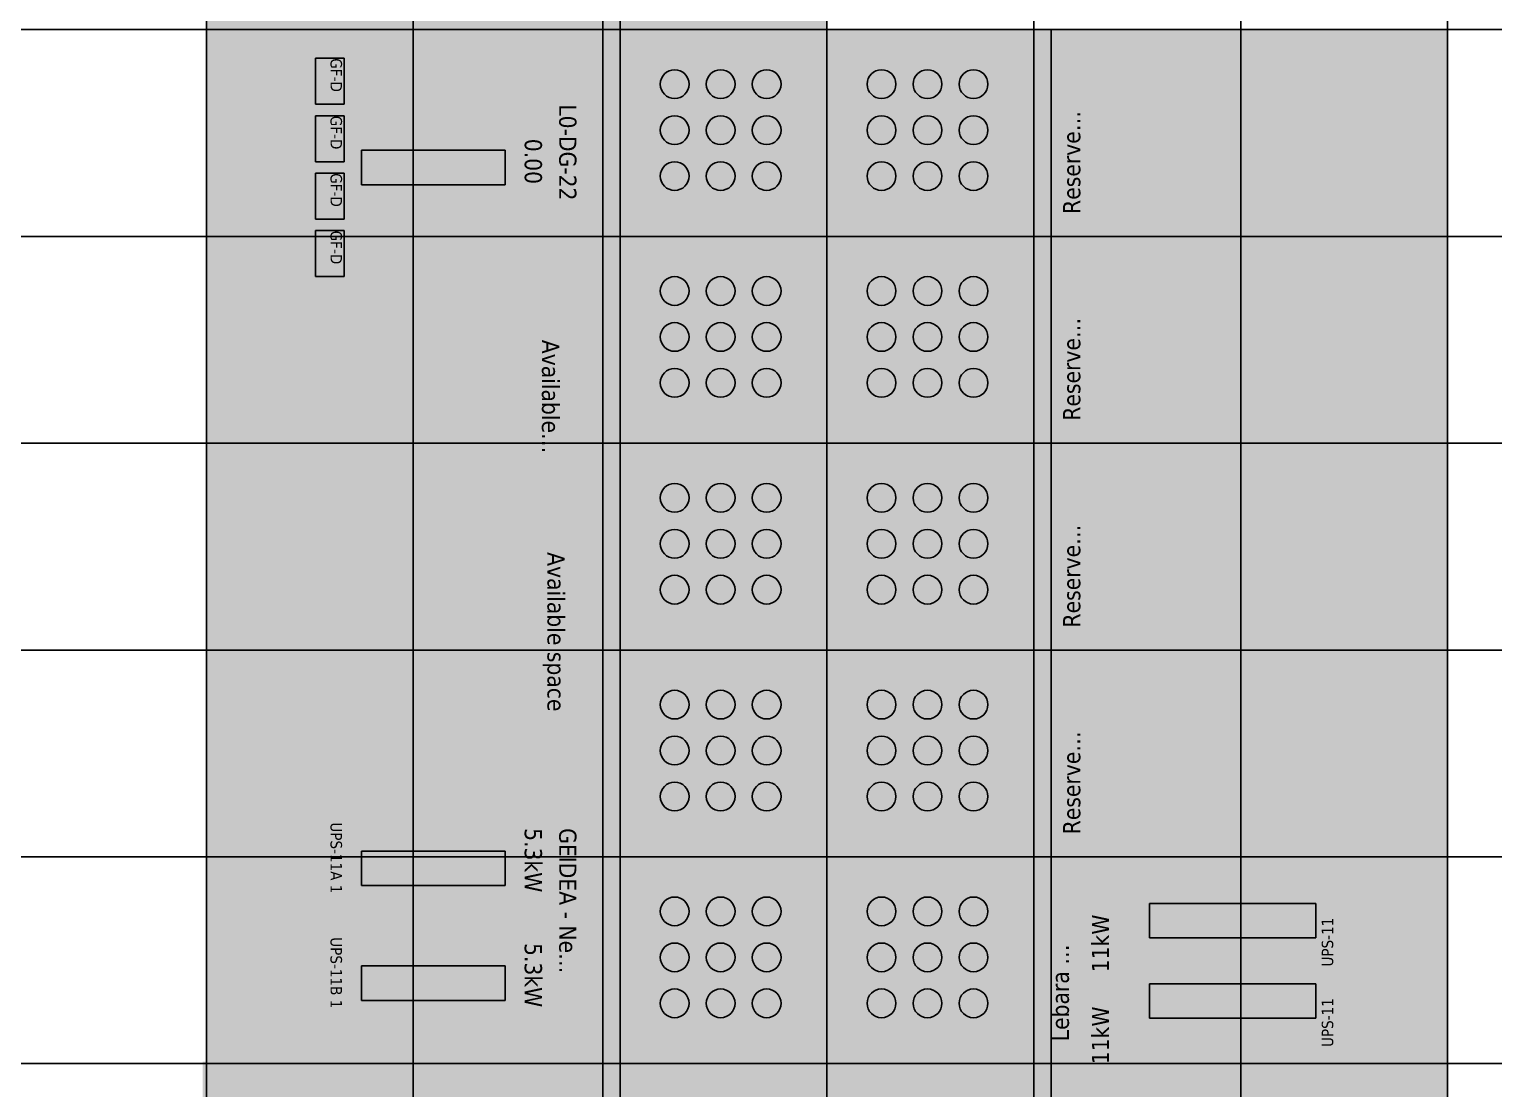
# Model space of a CAD drawing. Header units: millimetres. Extents: x -618 to 58287, y -23922 to -2396.
# Drawn here: x 49286 to 53534, y -13273 to -10199 of the extents above; entities that cross this region are included whole.
import ezdxf

# ---------------------------------------------------------------- set-up
doc = ezdxf.new("R2010")
doc.units = ezdxf.units.MM
doc.header["$MEASUREMENT"] = 0
for name, color, linetype, true_color in [('Background', 7, 'Continuous', 0xffffff), ('Equipment', 7, 'Continuous', 0xffffff), ('Names', 7, 'Continuous', 0xffffff), ('Power', 7, 'Continuous', 0xffffff), ('Room fixture', 7, 'Continuous', 0xffffff), ('Rows', 7, 'Continuous', 0xffffff), ('Tile grid', 7, 'Continuous', 0xafafaf)]:
    doc.layers.add(name, color=color, linetype=linetype, true_color=true_color)
doc.styles.add('Tahoma#false#false', font='tahoma.ttf', dxfattribs={"height": 0.2})

msp = doc.modelspace()

# ---------------------------------------------------------------- linework, layer by layer
at = {"layer": 'Background', "lineweight": -3, "transparency": 33554687}
for points in [[(50000, -10200), (51000, -10200), (51000, -11000)], [(51000, -11000), (50000, -11000), (50000, -10200)], [(53301.3, -10801.3), (52218, -10801.3), (52218, -10201.3)], [(52218, -10201.3), (53301.3, -10201.3), (53301.3, -10801.3)], [(53301.3, -11401.3), (52218, -11401.3), (52218, -10801.3)], [(52218, -10801.3), (53301.3, -10801.3), (53301.3, -11401.3)], [(49950, -11000), (50950, -11000), (50950, -11600)], [(50950, -11600), (49950, -11600), (49950, -11000)], [(53301.3, -12001.3), (52218, -12001.3), (52218, -11401.3)], [(52218, -11401.3), (53301.3, -11401.3), (53301.3, -12001.3)], [(49966, -11616), (50966, -11616), (50966, -12416)], [(50966, -12416), (49966, -12416), (49966, -11616)], [(53301.3, -12601.3), (52218, -12601.3), (52218, -12001.3)], [(52218, -12001.3), (53301.3, -12001.3), (53301.3, -12601.3)], [(50000, -12400), (51000, -12400), (51000, -13200)], [(51000, -13200), (50000, -13200), (50000, -12400)], [(53268.3, -13201.7), (52185, -13201.7), (52185, -12601.7)], [(52185, -12601.7), (53268.3, -12601.7), (53268.3, -13201.7)], [(49789.5, -13193.8), (51006.2, -13193.8), (51006.2, -13993.8)], [(51006.2, -13993.8), (49789.5, -13993.8), (49789.5, -13193.8)], [(53268.3, -13801.7), (52185, -13801.7), (52185, -13201.7)], [(52185, -13201.7), (53268.3, -13201.7), (53268.3, -13801.7)]]:
    msp.add_solid(points, dxfattribs=at)
at = {"layer": 'Equipment', "color": 9, "lineweight": 50, "true_color": 0xc0c0c0, "transparency": 33554687}
for points in [[(50066.7, -10933.3), (50000, -11000), (50000, -10200)], [(50066.7, -10266.7), (50066.7, -10933.3), (50000, -10200)], [(50933.3, -10266.7), (50066.7, -10266.7), (50000, -10200)], [(50000, -10200), (51000, -10200), (50933.3, -10266.7)], [(51000, -10200), (51000, -11000), (50933.3, -10933.3)], [(51000, -10200), (50933.3, -10933.3), (50933.3, -10266.7)], [(51000, -11000), (50000, -11000), (50066.7, -10933.3)], [(50066.7, -10933.3), (50933.3, -10933.3), (51000, -11000)], [(50066.7, -13133.3), (50000, -13200), (50000, -12400)], [(50066.7, -12466.7), (50066.7, -13133.3), (50000, -12400)], [(50933.3, -12466.7), (50066.7, -12466.7), (50000, -12400)], [(50000, -12400), (51000, -12400), (50933.3, -12466.7)], [(51000, -12400), (51000, -13200), (50933.3, -13133.3)], [(51000, -12400), (50933.3, -13133.3), (50933.3, -12466.7)], [(53201.7, -12668.3), (52251.7, -12668.3), (52185, -12601.7)], [(52185, -12601.7), (53268.3, -12601.7), (53201.7, -12668.3)], [(52185, -13201.7), (52185, -12601.7), (52251.7, -12668.3)], [(53201.7, -12668.3), (53268.3, -12601.7), (53268.3, -13201.7)], [(52185, -13201.7), (52251.7, -12668.3), (52251.7, -13135)], [(53201.7, -13135), (53201.7, -12668.3), (53268.3, -13201.7)], [(51000, -13200), (50000, -13200), (50066.7, -13133.3)], [(50066.7, -13133.3), (50933.3, -13133.3), (51000, -13200)], [(53268.3, -13201.7), (52185, -13201.7), (52251.7, -13135)], [(52251.7, -13135), (53201.7, -13135), (53268.3, -13201.7)], [(49856.2, -13927.2), (49789.5, -13993.8), (49789.5, -13193.8)], [(49856.2, -13260.5), (49856.2, -13927.2), (49789.5, -13193.8)], [(50939.5, -13260.5), (49856.2, -13260.5), (49789.5, -13193.8)], [(49789.5, -13193.8), (51006.2, -13193.8), (50939.5, -13260.5)], [(51006.2, -13193.8), (51006.2, -13993.8), (50939.5, -13927.2)], [(51006.2, -13193.8), (50939.5, -13927.2), (50939.5, -13260.5)], [(53201.7, -13268.3), (52251.7, -13268.3), (52185, -13201.7)], [(52185, -13201.7), (53268.3, -13201.7), (53201.7, -13268.3)], [(52185, -13801.7), (52185, -13201.7), (52251.7, -13268.3)], [(53201.7, -13268.3), (53268.3, -13201.7), (53268.3, -13801.7)], [(52185, -13801.7), (52251.7, -13268.3), (52251.7, -13735)], [(53201.7, -13735), (53201.7, -13268.3), (53268.3, -13801.7)]]:
    msp.add_solid(points, dxfattribs=at)
at = {"layer": 'Equipment', "color": 18, "lineweight": -3, "true_color": 0x000000, "transparency": 33554687}
for points in [[(50016.7, -10983.3), (50000, -11000), (50000, -10200)], [(50016.7, -10216.7), (50016.7, -10983.3), (50000, -10200)], [(50983.3, -10216.7), (50016.7, -10216.7), (50000, -10200)], [(50000, -10200), (51000, -10200), (50983.3, -10216.7)], [(51000, -10200), (51000, -11000), (50983.3, -10983.3)], [(51000, -10200), (50983.3, -10983.3), (50983.3, -10216.7)], [(53284.7, -10218), (52234.7, -10218), (52218, -10201.3)], [(52218, -10201.3), (53301.3, -10201.3), (53284.7, -10218)], [(52218, -10801.3), (52218, -10201.3), (52234.7, -10218)], [(52218, -10801.3), (52234.7, -10218), (52234.7, -10784.7)], [(53284.7, -10218), (53301.3, -10201.3), (53301.3, -10801.3)], [(53284.7, -10784.7), (53284.7, -10218), (53301.3, -10801.3)], [(53301.3, -10801.3), (52218, -10801.3), (52234.7, -10784.7)], [(52234.7, -10784.7), (53284.7, -10784.7), (53301.3, -10801.3)], [(53284.7, -10818), (52234.7, -10818), (52218, -10801.3)], [(52218, -10801.3), (53301.3, -10801.3), (53284.7, -10818)], [(52218, -11401.3), (52218, -10801.3), (52234.7, -10818)], [(52218, -11401.3), (52234.7, -10818), (52234.7, -11384.7)], [(53284.7, -10818), (53301.3, -10801.3), (53301.3, -11401.3)], [(53284.7, -11384.7), (53284.7, -10818), (53301.3, -11401.3)], [(49966.7, -11583.3), (49950, -11600), (49950, -11000)], [(49966.7, -11016.7), (49966.7, -11583.3), (49950, -11000)], [(50933.3, -11016.7), (49966.7, -11016.7), (49950, -11000)], [(49950, -11000), (50950, -11000), (50933.3, -11016.7)], [(51000, -11000), (50000, -11000), (50016.7, -10983.3)], [(50016.7, -10983.3), (50983.3, -10983.3), (51000, -11000)], [(50950, -11000), (50950, -11600), (50933.3, -11583.3)], [(50950, -11000), (50933.3, -11583.3), (50933.3, -11016.7)], [(53301.3, -11401.3), (52218, -11401.3), (52234.7, -11384.7)], [(53284.7, -11418), (52234.7, -11418), (52218, -11401.3)], [(52218, -11401.3), (53301.3, -11401.3), (53284.7, -11418)], [(52218, -12001.3), (52218, -11401.3), (52234.7, -11418)], [(52218, -12001.3), (52234.7, -11418), (52234.7, -11984.7)], [(52234.7, -11384.7), (53284.7, -11384.7), (53301.3, -11401.3)], [(53284.7, -11418), (53301.3, -11401.3), (53301.3, -12001.3)], [(53284.7, -11984.7), (53284.7, -11418), (53301.3, -12001.3)], [(50950, -11600), (49950, -11600), (49966.7, -11583.3)], [(49966.7, -11583.3), (50933.3, -11583.3), (50950, -11600)], [(49982.7, -12399.3), (49966, -12416), (49966, -11616)], [(49982.7, -11632.7), (49982.7, -12399.3), (49966, -11616)], [(50949.3, -11632.7), (49982.7, -11632.7), (49966, -11616)], [(49966, -11616), (50966, -11616), (50949.3, -11632.7)], [(50966, -11616), (50966, -12416), (50949.3, -12399.3)], [(50966, -11616), (50949.3, -12399.3), (50949.3, -11632.7)], [(53301.3, -12001.3), (52218, -12001.3), (52234.7, -11984.7)], [(53284.7, -12018), (52234.7, -12018), (52218, -12001.3)], [(52218, -12001.3), (53301.3, -12001.3), (53284.7, -12018)], [(52218, -12601.3), (52218, -12001.3), (52234.7, -12018)], [(52218, -12601.3), (52234.7, -12018), (52234.7, -12584.7)], [(52234.7, -11984.7), (53284.7, -11984.7), (53301.3, -12001.3)], [(53284.7, -12018), (53301.3, -12001.3), (53301.3, -12601.3)], [(53284.7, -12584.7), (53284.7, -12018), (53301.3, -12601.3)], [(50966, -12416), (49966, -12416), (49982.7, -12399.3)], [(49982.7, -12399.3), (50949.3, -12399.3), (50966, -12416)], [(50016.7, -13183.3), (50000, -13200), (50000, -12400)], [(50016.7, -12416.7), (50016.7, -13183.3), (50000, -12400)], [(50983.3, -12416.7), (50016.7, -12416.7), (50000, -12400)], [(50000, -12400), (51000, -12400), (50983.3, -12416.7)], [(51000, -12400), (51000, -13200), (50983.3, -13183.3)], [(51000, -12400), (50983.3, -13183.3), (50983.3, -12416.7)], [(53251.7, -12618.3), (52201.7, -12618.3), (52185, -12601.7)], [(52185, -12601.7), (53268.3, -12601.7), (53251.7, -12618.3)], [(52185, -13201.7), (52185, -12601.7), (52201.7, -12618.3)], [(53301.3, -12601.3), (52218, -12601.3), (52234.7, -12584.7)], [(52234.7, -12584.7), (53284.7, -12584.7), (53301.3, -12601.3)], [(53251.7, -12618.3), (53268.3, -12601.7), (53268.3, -13201.7)], [(52185, -13201.7), (52201.7, -12618.3), (52201.7, -13185)], [(53251.7, -13185), (53251.7, -12618.3), (53268.3, -13201.7)], [(49806.2, -13977.2), (49789.5, -13993.8), (49789.5, -13193.8)], [(49806.2, -13210.5), (49806.2, -13977.2), (49789.5, -13193.8)], [(50989.5, -13210.5), (49806.2, -13210.5), (49789.5, -13193.8)], [(49789.5, -13193.8), (51006.2, -13193.8), (50989.5, -13210.5)], [(51000, -13200), (50000, -13200), (50016.7, -13183.3)], [(50016.7, -13183.3), (50983.3, -13183.3), (51000, -13200)], [(51006.2, -13193.8), (51006.2, -13993.8), (50989.5, -13977.2)], [(51006.2, -13193.8), (50989.5, -13977.2), (50989.5, -13210.5)], [(53268.3, -13201.7), (52185, -13201.7), (52201.7, -13185)], [(53251.7, -13218.3), (52201.7, -13218.3), (52185, -13201.7)], [(52185, -13201.7), (53268.3, -13201.7), (53251.7, -13218.3)], [(52185, -13801.7), (52185, -13201.7), (52201.7, -13218.3)], [(52201.7, -13185), (53251.7, -13185), (53268.3, -13201.7)], [(53251.7, -13218.3), (53268.3, -13201.7), (53268.3, -13801.7)], [(52185, -13801.7), (52201.7, -13218.3), (52201.7, -13785)], [(53251.7, -13785), (53251.7, -13218.3), (53268.3, -13801.7)]]:
    msp.add_solid(points, dxfattribs=at)
at = {"layer": 'Equipment', "color": 21, "lineweight": 50, "true_color": 0xf49191, "transparency": 33554687}
for points in [[(53234.7, -10268), (52284.7, -10268), (52218, -10201.3)], [(52218, -10201.3), (53301.3, -10201.3), (53234.7, -10268)], [(52218, -10801.3), (52218, -10201.3), (52284.7, -10268)], [(53234.7, -10268), (53301.3, -10201.3), (53301.3, -10801.3)], [(52218, -10801.3), (52284.7, -10268), (52284.7, -10734.7)], [(53234.7, -10734.7), (53234.7, -10268), (53301.3, -10801.3)], [(53301.3, -10801.3), (52218, -10801.3), (52284.7, -10734.7)], [(52284.7, -10734.7), (53234.7, -10734.7), (53301.3, -10801.3)], [(53234.7, -10868), (52284.7, -10868), (52218, -10801.3)], [(52218, -10801.3), (53301.3, -10801.3), (53234.7, -10868)], [(52218, -11401.3), (52218, -10801.3), (52284.7, -10868)], [(53234.7, -10868), (53301.3, -10801.3), (53301.3, -11401.3)], [(52218, -11401.3), (52284.7, -10868), (52284.7, -11334.7)], [(53234.7, -11334.7), (53234.7, -10868), (53301.3, -11401.3)], [(50016.7, -11533.3), (49950, -11600), (49950, -11000)], [(50016.7, -11066.7), (50016.7, -11533.3), (49950, -11000)], [(50883.3, -11066.7), (50016.7, -11066.7), (49950, -11000)], [(49950, -11000), (50950, -11000), (50883.3, -11066.7)], [(50950, -11000), (50950, -11600), (50883.3, -11533.3)], [(50950, -11000), (50883.3, -11533.3), (50883.3, -11066.7)], [(53301.3, -11401.3), (52218, -11401.3), (52284.7, -11334.7)], [(52284.7, -11334.7), (53234.7, -11334.7), (53301.3, -11401.3)], [(53234.7, -11468), (52284.7, -11468), (52218, -11401.3)], [(52218, -11401.3), (53301.3, -11401.3), (53234.7, -11468)], [(52218, -12001.3), (52218, -11401.3), (52284.7, -11468)], [(53234.7, -11468), (53301.3, -11401.3), (53301.3, -12001.3)], [(52218, -12001.3), (52284.7, -11468), (52284.7, -11934.7)], [(53234.7, -11934.7), (53234.7, -11468), (53301.3, -12001.3)], [(50950, -11600), (49950, -11600), (50016.7, -11533.3)], [(50016.7, -11533.3), (50883.3, -11533.3), (50950, -11600)], [(50032.7, -12349.3), (49966, -12416), (49966, -11616)], [(50032.7, -11682.7), (50032.7, -12349.3), (49966, -11616)], [(50899.3, -11682.7), (50032.7, -11682.7), (49966, -11616)], [(49966, -11616), (50966, -11616), (50899.3, -11682.7)], [(50966, -11616), (50966, -12416), (50899.3, -12349.3)], [(50966, -11616), (50899.3, -12349.3), (50899.3, -11682.7)], [(53301.3, -12001.3), (52218, -12001.3), (52284.7, -11934.7)], [(52284.7, -11934.7), (53234.7, -11934.7), (53301.3, -12001.3)], [(53234.7, -12068), (52284.7, -12068), (52218, -12001.3)], [(52218, -12001.3), (53301.3, -12001.3), (53234.7, -12068)], [(52218, -12601.3), (52218, -12001.3), (52284.7, -12068)], [(53234.7, -12068), (53301.3, -12001.3), (53301.3, -12601.3)], [(52218, -12601.3), (52284.7, -12068), (52284.7, -12534.7)], [(53234.7, -12534.7), (53234.7, -12068), (53301.3, -12601.3)], [(50966, -12416), (49966, -12416), (50032.7, -12349.3)], [(50032.7, -12349.3), (50899.3, -12349.3), (50966, -12416)], [(53301.3, -12601.3), (52218, -12601.3), (52284.7, -12534.7)], [(52284.7, -12534.7), (53234.7, -12534.7), (53301.3, -12601.3)]]:
    msp.add_solid(points, dxfattribs=at)
at = {"layer": 'Power', "color": 18, "lineweight": -3, "true_color": 0x000000, "transparency": 33554687}
for p, q in [((50116.7, -10416.7), (50116.7, -10283.3)), ((50116.7, -10283.3), (50200, -10283.3)), ((50200, -10283.3), (50200, -10416.7)), ((50200, -10416.7), (50116.7, -10416.7)), ((50116.7, -10583.3), (50116.7, -10450)), ((50116.7, -10450), (50200, -10450)), ((50200, -10450), (50200, -10583.3)), ((50200, -10583.3), (50116.7, -10583.3)), ((50116.7, -10750), (50116.7, -10616.7)), ((50116.7, -10616.7), (50200, -10616.7)), ((50200, -10616.7), (50200, -10750)), ((50200, -10750), (50116.7, -10750)), ((50116.7, -10916.7), (50116.7, -10783.3)), ((50116.7, -10783.3), (50200, -10783.3)), ((50200, -10783.3), (50200, -10916.7)), ((50200, -10916.7), (50116.7, -10916.7))]:
    msp.add_line(p, q, dxfattribs=at)
at = {"layer": 'Power', "color": 8, "lineweight": -3, "true_color": 0x808080, "transparency": 33554687}
for p, q in [((50250, -10650), (50250, -10550)), ((50250, -10550), (50666.7, -10550)), ((50666.7, -10550), (50666.7, -10650)), ((50666.7, -10650), (50250, -10650)), ((50250, -12683.3), (50250, -12583.3)), ((50250, -12583.3), (50666.7, -12583.3)), ((50666.7, -12583.3), (50666.7, -12683.3)), ((50666.7, -12683.3), (50250, -12683.3)), ((52535, -12835), (52535, -12735)), ((52535, -12735), (53018.3, -12735)), ((53018.3, -12735), (53018.3, -12835)), ((53018.3, -12835), (52535, -12835)), ((50250, -13016.7), (50250, -12916.7)), ((50250, -12916.7), (50666.7, -12916.7)), ((50666.7, -12916.7), (50666.7, -13016.7)), ((52535, -13068.3), (52535, -12968.3)), ((52535, -12968.3), (53018.3, -12968.3)), ((53018.3, -12968.3), (53018.3, -13068.3)), ((50666.7, -13016.7), (50250, -13016.7)), ((53018.3, -13068.3), (52535, -13068.3))]:
    msp.add_line(p, q, dxfattribs=at)
at = {"layer": 'Power', "lineweight": -3, "transparency": 33554687}
for points in [[(50666.7, -10550), (50666.7, -10650), (50250, -10550), (50250, -10650)], [(50666.7, -12583.3), (50666.7, -12683.3), (50250, -12583.3), (50250, -12683.3)], [(52535, -12835), (52535, -12735), (53018.3, -12835), (53018.3, -12735)], [(50666.7, -12916.7), (50666.7, -13016.7), (50250, -12916.7), (50250, -13016.7)], [(52535, -13068.3), (52535, -12968.3), (53018.3, -13068.3), (53018.3, -12968.3)]]:
    msp.add_solid(points, dxfattribs=at)
at = {"layer": 'Power', "color": 8, "lineweight": -3, "true_color": 0x6e6e6e, "transparency": 33554687}
for points in [[(50250, -10550), (50250, -10650), (50250, -10550), (50250, -10650)], [(50416.7, -12583.3), (50416.7, -12683.3), (50250, -12583.3), (50250, -12683.3)], [(50416.7, -12916.7), (50416.7, -13016.7), (50250, -12916.7), (50250, -13016.7)]]:
    msp.add_solid(points, dxfattribs=at)
at = {"layer": 'Power', "color": 9, "lineweight": -3, "true_color": 0xc0c0c0, "transparency": 33554687}
for points in [[(50250, -10550), (50250, -10650), (50250, -10550), (50250, -10650)], [(50333.3, -12583.3), (50333.3, -12683.3), (50250, -12583.3), (50250, -12683.3)], [(50333.3, -12916.7), (50333.3, -13016.7), (50250, -12916.7), (50250, -13016.7)]]:
    msp.add_solid(points, dxfattribs=at)
at = {"layer": 'Power', "color": 138, "lineweight": -3, "true_color": 0x01505e, "transparency": 33554687}
for points in [[(50200, -12483.3), (50200, -12783.3), (50116.7, -12483.3), (50116.7, -12783.3)], [(53068.3, -12885), (53068.3, -12685), (53151.7, -12885), (53151.7, -12685)], [(50200, -12816.7), (50200, -13116.7), (50116.7, -12816.7), (50116.7, -13116.7)], [(53068.3, -13118.3), (53068.3, -12918.3), (53151.7, -13118.3), (53151.7, -12918.3)]]:
    msp.add_solid(points, dxfattribs=at)
at = {"layer": 'Power', "color": 151, "lineweight": -3, "true_color": 0x87ceeb, "transparency": 33554687}
for points in [[(50666.7, -12583.3), (50666.7, -12683.3), (50250, -12583.3), (50250, -12683.3)], [(50666.7, -12916.7), (50666.7, -13016.7), (50250, -12916.7), (50250, -13016.7)]]:
    msp.add_solid(points, dxfattribs=at)
at = {"layer": 'Power', "color": 22, "lineweight": -3, "true_color": 0xc92518, "transparency": 33554687}
for points in [[(52535, -12835), (52535, -12735), (53018.3, -12835), (53018.3, -12735)], [(52535, -13068.3), (52535, -12968.3), (53018.3, -13068.3), (53018.3, -12968.3)]]:
    msp.add_solid(points, dxfattribs=at)
at = {"layer": 'Power', "color": 13, "lineweight": -3, "true_color": 0xe7473c, "transparency": 33554687}
for points in [[(52868.3, -12835), (52868.3, -12735), (53018.3, -12835), (53018.3, -12735)], [(52868.3, -13068.3), (52868.3, -12968.3), (53018.3, -13068.3), (53018.3, -12968.3)]]:
    msp.add_solid(points, dxfattribs=at)
at = {"layer": 'Room fixture', "color": 9, "lineweight": -3, "true_color": 0xc0c0c0, "transparency": 33554687}
for p, q in [((51000, -10200), (51000, -9600)), ((51600, -9600), (51600, -10200)), ((51000, -10200), (51600, -10200)), ((51000, -10800), (51000, -10200)), ((51600, -10200), (51000, -10200)), ((51600, -10200), (51600, -10800)), ((51600, -10200), (52200, -10200)), ((51600, -10800), (51600, -10200)), ((52200, -10200), (52200, -10800)), ((51600, -10800), (51000, -10800)), ((51000, -10800), (51600, -10800)), ((51000, -11400), (51000, -10800)), ((51600, -10800), (51600, -11400)), ((52200, -10800), (51600, -10800)), ((51600, -10800), (52200, -10800)), ((51600, -11400), (51600, -10800)), ((52200, -10800), (52200, -11400)), ((51600, -11400), (51000, -11400)), ((51000, -11400), (51600, -11400)), ((51000, -12000), (51000, -11400)), ((52200, -11400), (51600, -11400)), ((51600, -11400), (51600, -12000)), ((51600, -11400), (52200, -11400)), ((51600, -12000), (51600, -11400)), ((52200, -11400), (52200, -12000)), ((51000, -12000), (51600, -12000)), ((51000, -12600), (51000, -12000)), ((51600, -12000), (51000, -12000)), ((51600, -12000), (51600, -12600)), ((51600, -12000), (52200, -12000)), ((51600, -12600), (51600, -12000)), ((52200, -12000), (51600, -12000)), ((52200, -12000), (52200, -12600)), ((51600, -12600), (51000, -12600)), ((51000, -12600), (51600, -12600)), ((51000, -13200), (51000, -12600)), ((52200, -12600), (51600, -12600)), ((51600, -12600), (52200, -12600)), ((51600, -13200), (51600, -12600)), ((51600, -12600), (51600, -13200)), ((52200, -12600), (52200, -13200)), ((51000, -13200), (51600, -13200)), ((51000, -13800), (51000, -13200)), ((51600, -13200), (51000, -13200)), ((51600, -13200), (51600, -13800)), ((51600, -13200), (52200, -13200)), ((51600, -13800), (51600, -13200)), ((52200, -13200), (51600, -13200)), ((52200, -13200), (52200, -13800))]:
    msp.add_line(p, q, dxfattribs=at)
for centre in [(51158.3, -10358.3), (51291.7, -10358.3), (51425, -10358.3), (51758.3, -10358.3), (51891.7, -10358.3), (52025, -10358.3), (51158.3, -10491.7), (51291.7, -10491.7), (51425, -10491.7), (51758.3, -10491.7), (51891.7, -10491.7), (52025, -10491.7), (51158.3, -10625), (51291.7, -10625), (51425, -10625), (51758.3, -10625), (51891.7, -10625), (52025, -10625), (51158.3, -10958.3), (51291.7, -10958.3), (51425, -10958.3), (51758.3, -10958.3), (51891.7, -10958.3), (52025, -10958.3), (51158.3, -11091.7), (51291.7, -11091.7), (51425, -11091.7), (51758.3, -11091.7), (51891.7, -11091.7), (52025, -11091.7), (51158.3, -11225), (51291.7, -11225), (51425, -11225), (51758.3, -11225), (51891.7, -11225), (52025, -11225), (51158.3, -11558.3), (51291.7, -11558.3), (51425, -11558.3), (51758.3, -11558.3), (51891.7, -11558.3), (52025, -11558.3), (51158.3, -11691.7), (51291.7, -11691.7), (51425, -11691.7), (51758.3, -11691.7), (51891.7, -11691.7), (52025, -11691.7), (51158.3, -11825), (51291.7, -11825), (51425, -11825), (51758.3, -11825), (51891.7, -11825), (52025, -11825), (51158.3, -12158.3), (51291.7, -12158.3), (51425, -12158.3), (51758.3, -12158.3), (51891.7, -12158.3), (52025, -12158.3), (51158.3, -12291.7), (51291.7, -12291.7), (51425, -12291.7), (51758.3, -12291.7), (51891.7, -12291.7), (52025, -12291.7), (51158.3, -12425), (51291.7, -12425), (51425, -12425), (51758.3, -12425), (51891.7, -12425), (52025, -12425), (51158.3, -12758.3), (51291.7, -12758.3), (51425, -12758.3), (51758.3, -12758.3), (51891.7, -12758.3), (52025, -12758.3), (51158.3, -12891.7), (51291.7, -12891.7), (51425, -12891.7), (51758.3, -12891.7), (51891.7, -12891.7), (52025, -12891.7), (51158.3, -13025), (51291.7, -13025), (51425, -13025), (51758.3, -13025), (51891.7, -13025), (52025, -13025)]:
    msp.add_ellipse(centre, major_axis=(41.7, 0), ratio=1, dxfattribs=at)
at = {"layer": 'Room fixture', "color": 9, "lineweight": -3, "true_color": 0xc0c0c0, "transparency": 33554472}
for points in [[(51000, -10200), (51000, -9600), (51600, -9600)], [(51600, -9600), (51600, -10200), (51000, -10200)], [(51000, -10800), (51000, -10200), (51600, -10200)], [(51600, -10200), (51600, -10800), (51000, -10800)], [(51600, -10800), (51600, -10200), (52200, -10200)], [(52200, -10200), (52200, -10800), (51600, -10800)], [(51000, -11400), (51000, -10800), (51600, -10800)], [(51600, -10800), (51600, -11400), (51000, -11400)], [(51600, -11400), (51600, -10800), (52200, -10800)], [(52200, -10800), (52200, -11400), (51600, -11400)], [(51000, -12000), (51000, -11400), (51600, -11400)], [(51600, -11400), (51600, -12000), (51000, -12000)], [(51600, -12000), (51600, -11400), (52200, -11400)], [(52200, -11400), (52200, -12000), (51600, -12000)], [(51000, -12600), (51000, -12000), (51600, -12000)], [(51600, -12000), (51600, -12600), (51000, -12600)], [(51600, -12600), (51600, -12000), (52200, -12000)], [(52200, -12000), (52200, -12600), (51600, -12600)], [(51000, -13200), (51000, -12600), (51600, -12600)], [(51600, -12600), (51600, -13200), (51000, -13200)], [(51600, -13200), (51600, -12600), (52200, -12600)], [(52200, -12600), (52200, -13200), (51600, -13200)], [(51000, -13800), (51000, -13200), (51600, -13200)], [(51600, -13200), (51600, -13800), (51000, -13800)], [(51600, -13800), (51600, -13200), (52200, -13200)], [(52200, -13200), (52200, -13800), (51600, -13800)]]:
    msp.add_solid(points, dxfattribs=at)
at = {"layer": 'Rows', "color": 18, "lineweight": -3, "true_color": 0x000000, "transparency": 33554687}
for p, q in [((50950, -6000), (50950, -19800)), ((52250, -18600), (52250, -10200))]:
    msp.add_line(p, q, dxfattribs=at)
at = {"layer": 'Rows', "color": 254, "lineweight": -3, "true_color": 0xe0e0d7, "transparency": 33554534}
for points in [[(49800, -6000), (51000, -6000), (51000, -19800)], [(51000, -19800), (49800, -19800), (49800, -6000)], [(53400, -18600), (52200, -18600), (52200, -10200)], [(52200, -10200), (53400, -10200), (53400, -18600)]]:
    msp.add_solid(points, dxfattribs=at)
at = {"layer": 'Rows', "color": 18, "lineweight": -3, "true_color": 0x000000, "transparency": 33554687}
for points in [[(49800, -19800), (49800, -6000), (49816.7, -6016.7)], [(49816.7, -6016.7), (49816.7, -19783.3), (49800, -19800)], [(50983.3, -19783.3), (50983.3, -6016.7), (51000, -6000)], [(51000, -6000), (51000, -19800), (50983.3, -19783.3)], [(52200, -10200), (53400, -10200), (53383.3, -10216.7)], [(52200, -10200), (53383.3, -10216.7), (52216.7, -10216.7)], [(52200, -18600), (52200, -10200), (52216.7, -10216.7)], [(52216.7, -10216.7), (52216.7, -18583.3), (52200, -18600)], [(53383.3, -18583.3), (53383.3, -10216.7), (53400, -10200)], [(53400, -10200), (53400, -18600), (53383.3, -18583.3)]]:
    msp.add_solid(points, dxfattribs=at)
at = {"layer": 'Tile grid', "lineweight": -3, "transparency": 33554687}
for p, q in [((49800, -2967), (49800, -23433.7)), ((50400, -2967), (50400, -23433.7)), ((51000, -2967), (51000, -23433.7)), ((51600, -2967), (51600, -23433.7)), ((52200, -2967), (52200, -23433.7)), ((52800, -2967), (52800, -23433.7)), ((53400, -2967), (53400, -23433.7)), ((32.4, -10200), (57733.3, -10200)), ((30.9, -10800), (57733.3, -10800)), ((29.5, -11400), (57733.3, -11400)), ((28, -12000), (57733.3, -12000)), ((26.5, -12600), (57733.3, -12600)), ((25.1, -13200), (57733.3, -13200))]:
    msp.add_line(p, q, dxfattribs=at)

# ---------------------------------------------------------------- texts
at = {"layer": 'Names', "color": 8, "lineweight": -3, "true_color": 0x808080, "transparency": 33554687, "style": 'Tahoma#false#false'}
for s, rotation, p in [('L0-DG-22', -90, (50823.3, -10416.7)), ('Reserve…', -270, (52334.7, -10734.7)), ('Reserve…', -270, (52334.7, -11334.7)), ('Available…', -90, (50773.3, -11100)), ('Reserve…', -270, (52334.7, -11934.7)), ('Available space', -90, (50789.3, -11716)), ('Reserve…', -270, (52334.7, -12534.7)), ('GEIDEA - Ne…', -90, (50823.3, -12516.7)), ('Lebara …', -270, (52301.7, -13135))]:
    msp.add_text(s, height=50, rotation=rotation, dxfattribs=at).set_placement(p)
at = {"layer": 'Power', "color": 18, "lineweight": -3, "true_color": 0x000000, "transparency": 33554687, "style": 'Tahoma#false#false'}
for s, height, rotation, p in [('GF-D', 33.33, -90, (50160, -10283.3)), ('GF-D', 33.33, -90, (50160, -10450)), ('0.00', 50, -90, (50723.3, -10516.7)), ('GF-D', 33.33, -90, (50160, -10616.7)), ('GF-D', 33.33, -90, (50160, -10783.3)), ('5.3kW', 50, -90, (50723.3, -12516.7)), ('11kW', 50, -270, (52418.3, -12935)), ('5.3kW', 50, -90, (50723.3, -12850)), ('11kW', 50, -270, (52418.3, -13201.7))]:
    msp.add_text(s, height=height, rotation=rotation, dxfattribs=at).set_placement(p)
at = {"layer": 'Power', "lineweight": -3, "transparency": 33554687, "style": 'Tahoma#false#false'}
for s, rotation, p in [('UPS-11A 1', -90, (50160, -12500)), ('UPS-11', -270, (53068.3, -12918.3)), ('UPS-11B 1', -90, (50160, -12833.3)), ('UPS-11', -270, (53068.3, -13151.7))]:
    msp.add_text(s, height=33.33, rotation=rotation, dxfattribs=at).set_placement(p)

doc.saveas('drawing.dxf')
